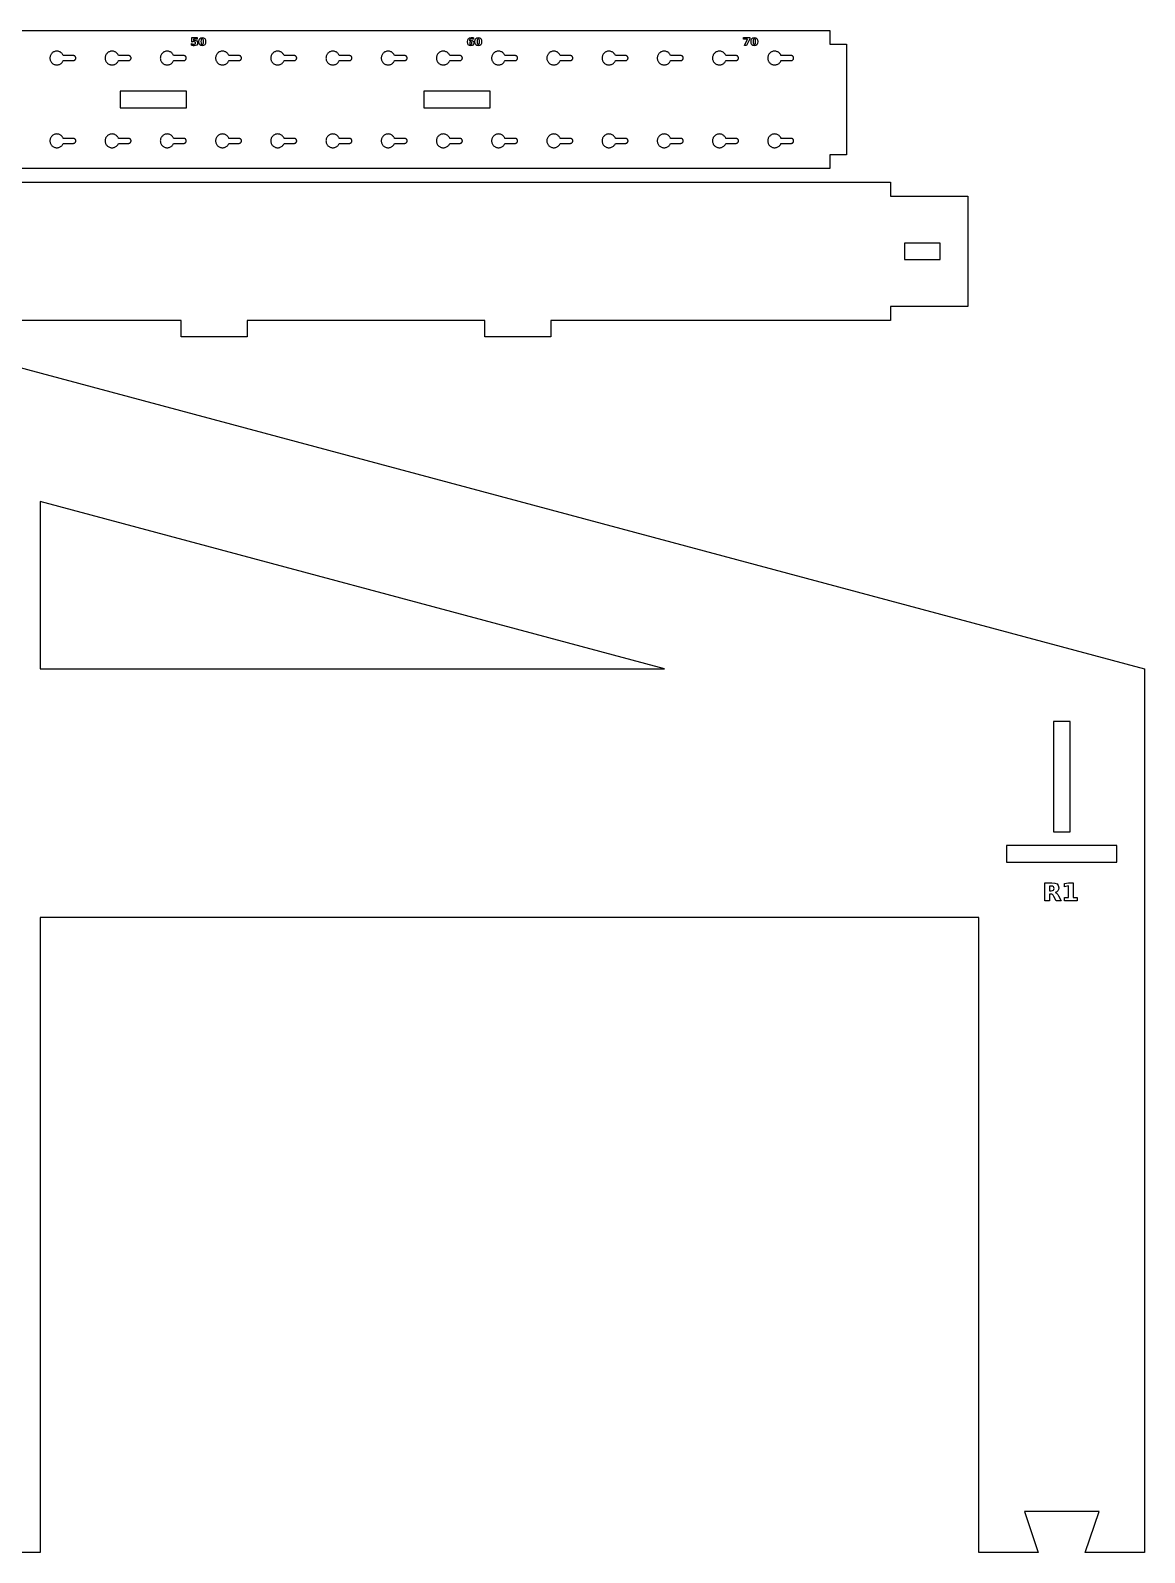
# Model space of a CAD drawing. Header units: millimetres. Extents: x 12 to 872, y 12 to 564.
# Drawn here: x 469 to 872, y 12 to 564 of the extents above; entities that cross this region are included whole.
import ezdxf

# ---------------------------------------------------------------- set-up
doc = ezdxf.new("R2010")
doc.units = ezdxf.units.MM
doc.layers.add('CUT', color=1, linetype='Continuous')
doc.layers.add('ENGRAVE', color=5, linetype='Continuous')

msp = doc.modelspace()

# ---------------------------------------------------------------- linework, layer by layer
at = {"layer": 'CUT', "color": 1}
for points in [[(12.5, 558.72), (18.5, 558.72), (18.5, 563.72), (758.5, 563.72), (758.5, 558.72), (764.5, 558.72), (764.5, 518.72), (758.5, 518.72), (758.5, 513.72), (18.5, 513.72), (18.5, 518.72), (12.5, 518.72)], [(480.09, 551.79), (480.27, 551.95), (480.43, 552.13), (480.58, 552.33), (480.7, 552.54), (480.81, 552.76), (480.83, 552.82), (484.5, 552.82), (484.59, 552.82), (484.68, 552.84), (484.76, 552.86), (484.84, 552.89), (484.92, 552.92), (485, 552.97), (485.07, 553.02), (485.14, 553.08), (485.2, 553.15), (485.25, 553.22), (485.29, 553.29), (485.33, 553.37), (485.36, 553.46), (485.38, 553.54), (485.4, 553.63), (485.4, 553.72), (485.4, 553.81), (485.38, 553.89), (485.36, 553.98), (485.33, 554.06), (485.29, 554.14), (485.25, 554.22), (485.2, 554.29), (485.14, 554.35), (485.07, 554.41), (485, 554.47), (484.92, 554.51), (484.84, 554.55), (484.76, 554.58), (484.68, 554.6), (484.59, 554.61), (484.5, 554.62), (480.83, 554.62), (480.81, 554.67), (480.7, 554.9), (480.58, 555.11), (480.43, 555.3), (480.27, 555.49), (480.09, 555.65), (479.89, 555.8), (479.68, 555.92), (479.46, 556.03), (479.23, 556.11), (478.99, 556.17), (478.75, 556.21), (478.5, 556.22), (478.25, 556.21), (478.01, 556.17), (477.77, 556.11), (477.54, 556.03), (477.32, 555.92), (477.11, 555.8), (476.91, 555.65), (476.73, 555.49), (476.57, 555.3), (476.42, 555.11), (476.3, 554.9), (476.19, 554.67), (476.11, 554.44), (476.05, 554.21), (476.01, 553.96), (476, 553.72), (476.01, 553.47), (476.05, 553.23), (476.11, 552.99), (476.19, 552.76), (476.3, 552.54), (476.42, 552.33), (476.57, 552.13), (476.73, 551.95), (476.91, 551.79), (477.11, 551.64), (477.32, 551.51), (477.54, 551.41), (477.77, 551.33), (478.01, 551.27), (478.25, 551.23), (478.5, 551.22), (478.75, 551.23), (478.99, 551.27), (479.23, 551.33), (479.46, 551.41), (479.68, 551.51), (479.89, 551.64)], [(500.09, 551.79), (500.27, 551.95), (500.43, 552.13), (500.58, 552.33), (500.7, 552.54), (500.81, 552.76), (500.83, 552.82), (504.5, 552.82), (504.59, 552.82), (504.68, 552.84), (504.76, 552.86), (504.84, 552.89), (504.92, 552.92), (505, 552.97), (505.07, 553.02), (505.14, 553.08), (505.2, 553.15), (505.25, 553.22), (505.29, 553.29), (505.33, 553.37), (505.36, 553.46), (505.38, 553.54), (505.4, 553.63), (505.4, 553.72), (505.4, 553.81), (505.38, 553.89), (505.36, 553.98), (505.33, 554.06), (505.29, 554.14), (505.25, 554.22), (505.2, 554.29), (505.14, 554.35), (505.07, 554.41), (505, 554.47), (504.92, 554.51), (504.84, 554.55), (504.76, 554.58), (504.68, 554.6), (504.59, 554.61), (504.5, 554.62), (500.83, 554.62), (500.81, 554.67), (500.7, 554.9), (500.58, 555.11), (500.43, 555.3), (500.27, 555.49), (500.09, 555.65), (499.89, 555.8), (499.68, 555.92), (499.46, 556.03), (499.23, 556.11), (498.99, 556.17), (498.75, 556.21), (498.5, 556.22), (498.25, 556.21), (498.01, 556.17), (497.77, 556.11), (497.54, 556.03), (497.32, 555.92), (497.11, 555.8), (496.91, 555.65), (496.73, 555.49), (496.57, 555.3), (496.42, 555.11), (496.3, 554.9), (496.19, 554.67), (496.11, 554.44), (496.05, 554.21), (496.01, 553.96), (496, 553.72), (496.01, 553.47), (496.05, 553.23), (496.11, 552.99), (496.19, 552.76), (496.3, 552.54), (496.42, 552.33), (496.57, 552.13), (496.73, 551.95), (496.91, 551.79), (497.11, 551.64), (497.32, 551.51), (497.54, 551.41), (497.77, 551.33), (498.01, 551.27), (498.25, 551.23), (498.5, 551.22), (498.75, 551.23), (498.99, 551.27), (499.23, 551.33), (499.46, 551.41), (499.68, 551.51), (499.89, 551.64)], [(519.89, 551.64), (520.09, 551.79), (520.27, 551.95), (520.43, 552.13), (520.58, 552.33), (520.7, 552.54), (520.81, 552.76), (520.83, 552.82), (524.5, 552.82), (524.59, 552.82), (524.68, 552.84), (524.76, 552.86), (524.84, 552.89), (524.92, 552.92), (525, 552.97), (525.07, 553.02), (525.14, 553.08), (525.2, 553.15), (525.25, 553.22), (525.29, 553.29), (525.33, 553.37), (525.36, 553.46), (525.38, 553.54), (525.4, 553.63), (525.4, 553.72), (525.4, 553.81), (525.38, 553.89), (525.36, 553.98), (525.33, 554.06), (525.29, 554.14), (525.25, 554.22), (525.2, 554.29), (525.14, 554.35), (525.07, 554.41), (525, 554.47), (524.92, 554.51), (524.84, 554.55), (524.76, 554.58), (524.68, 554.6), (524.59, 554.61), (524.5, 554.62), (520.83, 554.62), (520.81, 554.67), (520.7, 554.9), (520.58, 555.11), (520.43, 555.3), (520.27, 555.49), (520.09, 555.65), (519.89, 555.8), (519.68, 555.92), (519.46, 556.03), (519.23, 556.11), (518.99, 556.17), (518.75, 556.21), (518.5, 556.22), (518.25, 556.21), (518.01, 556.17), (517.77, 556.11), (517.54, 556.03), (517.32, 555.92), (517.11, 555.8), (516.91, 555.65), (516.73, 555.49), (516.57, 555.3), (516.42, 555.11), (516.3, 554.9), (516.19, 554.67), (516.11, 554.44), (516.05, 554.21), (516.01, 553.96), (516, 553.72), (516.01, 553.47), (516.05, 553.23), (516.11, 552.99), (516.19, 552.76), (516.3, 552.54), (516.42, 552.33), (516.57, 552.13), (516.73, 551.95), (516.91, 551.79), (517.11, 551.64), (517.32, 551.51), (517.54, 551.41), (517.77, 551.33), (518.01, 551.27), (518.25, 551.23), (518.5, 551.22), (518.75, 551.23), (518.99, 551.27), (519.23, 551.33), (519.46, 551.41), (519.68, 551.51)], [(540.09, 551.79), (540.27, 551.95), (540.43, 552.13), (540.58, 552.33), (540.7, 552.54), (540.81, 552.76), (540.83, 552.82), (544.5, 552.82), (544.59, 552.82), (544.68, 552.84), (544.76, 552.86), (544.84, 552.89), (544.92, 552.92), (545, 552.97), (545.07, 553.02), (545.14, 553.08), (545.2, 553.15), (545.25, 553.22), (545.29, 553.29), (545.33, 553.37), (545.36, 553.46), (545.38, 553.54), (545.4, 553.63), (545.4, 553.72), (545.4, 553.81), (545.38, 553.89), (545.36, 553.98), (545.33, 554.06), (545.29, 554.14), (545.25, 554.22), (545.2, 554.29), (545.14, 554.35), (545.07, 554.41), (545, 554.47), (544.92, 554.51), (544.84, 554.55), (544.76, 554.58), (544.68, 554.6), (544.59, 554.61), (544.5, 554.62), (540.83, 554.62), (540.81, 554.67), (540.7, 554.9), (540.58, 555.11), (540.43, 555.3), (540.27, 555.49), (540.09, 555.65), (539.89, 555.8), (539.68, 555.92), (539.46, 556.03), (539.23, 556.11), (538.99, 556.17), (538.75, 556.21), (538.5, 556.22), (538.25, 556.21), (538.01, 556.17), (537.77, 556.11), (537.54, 556.03), (537.32, 555.92), (537.11, 555.8), (536.91, 555.65), (536.73, 555.49), (536.57, 555.3), (536.42, 555.11), (536.3, 554.9), (536.19, 554.67), (536.11, 554.44), (536.05, 554.21), (536.01, 553.96), (536, 553.72), (536.01, 553.47), (536.05, 553.23), (536.11, 552.99), (536.19, 552.76), (536.3, 552.54), (536.42, 552.33), (536.57, 552.13), (536.73, 551.95), (536.91, 551.79), (537.11, 551.64), (537.32, 551.51), (537.54, 551.41), (537.77, 551.33), (538.01, 551.27), (538.25, 551.23), (538.5, 551.22), (538.75, 551.23), (538.99, 551.27), (539.23, 551.33), (539.46, 551.41), (539.68, 551.51), (539.89, 551.64)], [(560.09, 551.79), (560.27, 551.95), (560.43, 552.13), (560.58, 552.33), (560.7, 552.54), (560.81, 552.76), (560.83, 552.82), (564.5, 552.82), (564.59, 552.82), (564.68, 552.84), (564.76, 552.86), (564.84, 552.89), (564.92, 552.92), (565, 552.97), (565.07, 553.02), (565.14, 553.08), (565.2, 553.15), (565.25, 553.22), (565.29, 553.29), (565.33, 553.37), (565.36, 553.46), (565.38, 553.54), (565.4, 553.63), (565.4, 553.72), (565.4, 553.81), (565.38, 553.89), (565.36, 553.98), (565.33, 554.06), (565.29, 554.14), (565.25, 554.22), (565.2, 554.29), (565.14, 554.35), (565.07, 554.41), (565, 554.47), (564.92, 554.51), (564.84, 554.55), (564.76, 554.58), (564.68, 554.6), (564.59, 554.61), (564.5, 554.62), (560.83, 554.62), (560.81, 554.67), (560.7, 554.9), (560.58, 555.11), (560.43, 555.3), (560.27, 555.49), (560.09, 555.65), (559.89, 555.8), (559.68, 555.92), (559.46, 556.03), (559.23, 556.11), (558.99, 556.17), (558.75, 556.21), (558.5, 556.22), (558.25, 556.21), (558.01, 556.17), (557.77, 556.11), (557.54, 556.03), (557.32, 555.92), (557.11, 555.8), (556.91, 555.65), (556.73, 555.49), (556.57, 555.3), (556.42, 555.11), (556.3, 554.9), (556.19, 554.67), (556.11, 554.44), (556.05, 554.21), (556.01, 553.96), (556, 553.72), (556.01, 553.47), (556.05, 553.23), (556.11, 552.99), (556.19, 552.76), (556.3, 552.54), (556.42, 552.33), (556.57, 552.13), (556.73, 551.95), (556.91, 551.79), (557.11, 551.64), (557.32, 551.51), (557.54, 551.41), (557.77, 551.33), (558.01, 551.27), (558.25, 551.23), (558.5, 551.22), (558.75, 551.23), (558.99, 551.27), (559.23, 551.33), (559.46, 551.41), (559.68, 551.51), (559.89, 551.64)], [(579.89, 551.64), (580.09, 551.79), (580.27, 551.95), (580.43, 552.13), (580.58, 552.33), (580.7, 552.54), (580.81, 552.76), (580.83, 552.82), (584.5, 552.82), (584.59, 552.82), (584.68, 552.84), (584.76, 552.86), (584.84, 552.89), (584.92, 552.92), (585, 552.97), (585.07, 553.02), (585.14, 553.08), (585.2, 553.15), (585.25, 553.22), (585.29, 553.29), (585.33, 553.37), (585.36, 553.46), (585.38, 553.54), (585.4, 553.63), (585.4, 553.72), (585.4, 553.81), (585.38, 553.89), (585.36, 553.98), (585.33, 554.06), (585.29, 554.14), (585.25, 554.22), (585.2, 554.29), (585.14, 554.35), (585.07, 554.41), (585, 554.47), (584.92, 554.51), (584.84, 554.55), (584.76, 554.58), (584.68, 554.6), (584.59, 554.61), (584.5, 554.62), (580.83, 554.62), (580.81, 554.67), (580.7, 554.9), (580.58, 555.11), (580.43, 555.3), (580.27, 555.49), (580.09, 555.65), (579.89, 555.8), (579.68, 555.92), (579.46, 556.03), (579.23, 556.11), (578.99, 556.17), (578.75, 556.21), (578.5, 556.22), (578.25, 556.21), (578.01, 556.17), (577.77, 556.11), (577.54, 556.03), (577.32, 555.92), (577.11, 555.8), (576.91, 555.65), (576.73, 555.49), (576.57, 555.3), (576.42, 555.11), (576.3, 554.9), (576.19, 554.67), (576.11, 554.44), (576.05, 554.21), (576.01, 553.96), (576, 553.72), (576.01, 553.47), (576.05, 553.23), (576.11, 552.99), (576.19, 552.76), (576.3, 552.54), (576.42, 552.33), (576.57, 552.13), (576.73, 551.95), (576.91, 551.79), (577.11, 551.64), (577.32, 551.51), (577.54, 551.41), (577.77, 551.33), (578.01, 551.27), (578.25, 551.23), (578.5, 551.22), (578.75, 551.23), (578.99, 551.27), (579.23, 551.33), (579.46, 551.41), (579.68, 551.51)], [(600.09, 551.79), (600.27, 551.95), (600.43, 552.13), (600.58, 552.33), (600.7, 552.54), (600.81, 552.76), (600.83, 552.82), (604.5, 552.82), (604.59, 552.82), (604.68, 552.84), (604.76, 552.86), (604.84, 552.89), (604.92, 552.92), (605, 552.97), (605.07, 553.02), (605.14, 553.08), (605.2, 553.15), (605.25, 553.22), (605.29, 553.29), (605.33, 553.37), (605.36, 553.46), (605.38, 553.54), (605.4, 553.63), (605.4, 553.72), (605.4, 553.81), (605.38, 553.89), (605.36, 553.98), (605.33, 554.06), (605.29, 554.14), (605.25, 554.22), (605.2, 554.29), (605.14, 554.35), (605.07, 554.41), (605, 554.47), (604.92, 554.51), (604.84, 554.55), (604.76, 554.58), (604.68, 554.6), (604.59, 554.61), (604.5, 554.62), (600.83, 554.62), (600.81, 554.67), (600.7, 554.9), (600.58, 555.11), (600.43, 555.3), (600.27, 555.49), (600.09, 555.65), (599.89, 555.8), (599.68, 555.92), (599.46, 556.03), (599.23, 556.11), (598.99, 556.17), (598.75, 556.21), (598.5, 556.22), (598.25, 556.21), (598.01, 556.17), (597.77, 556.11), (597.54, 556.03), (597.32, 555.92), (597.11, 555.8), (596.91, 555.65), (596.73, 555.49), (596.57, 555.3), (596.42, 555.11), (596.3, 554.9), (596.19, 554.67), (596.11, 554.44), (596.05, 554.21), (596.01, 553.96), (596, 553.72), (596.01, 553.47), (596.05, 553.23), (596.11, 552.99), (596.19, 552.76), (596.3, 552.54), (596.42, 552.33), (596.57, 552.13), (596.73, 551.95), (596.91, 551.79), (597.11, 551.64), (597.32, 551.51), (597.54, 551.41), (597.77, 551.33), (598.01, 551.27), (598.25, 551.23), (598.5, 551.22), (598.75, 551.23), (598.99, 551.27), (599.23, 551.33), (599.46, 551.41), (599.68, 551.51), (599.89, 551.64)], [(619.89, 551.64), (620.09, 551.79), (620.27, 551.95), (620.43, 552.13), (620.58, 552.33), (620.7, 552.54), (620.81, 552.76), (620.83, 552.82), (624.5, 552.82), (624.59, 552.82), (624.68, 552.84), (624.76, 552.86), (624.84, 552.89), (624.92, 552.92), (625, 552.97), (625.07, 553.02), (625.14, 553.08), (625.2, 553.15), (625.25, 553.22), (625.29, 553.29), (625.33, 553.37), (625.36, 553.46), (625.38, 553.54), (625.4, 553.63), (625.4, 553.72), (625.4, 553.81), (625.38, 553.89), (625.36, 553.98), (625.33, 554.06), (625.29, 554.14), (625.25, 554.22), (625.2, 554.29), (625.14, 554.35), (625.07, 554.41), (625, 554.47), (624.92, 554.51), (624.84, 554.55), (624.76, 554.58), (624.68, 554.6), (624.59, 554.61), (624.5, 554.62), (620.83, 554.62), (620.81, 554.67), (620.7, 554.9), (620.58, 555.11), (620.43, 555.3), (620.27, 555.49), (620.09, 555.65), (619.89, 555.8), (619.68, 555.92), (619.46, 556.03), (619.23, 556.11), (618.99, 556.17), (618.75, 556.21), (618.5, 556.22), (618.25, 556.21), (618.01, 556.17), (617.77, 556.11), (617.54, 556.03), (617.32, 555.92), (617.11, 555.8), (616.91, 555.65), (616.73, 555.49), (616.57, 555.3), (616.42, 555.11), (616.3, 554.9), (616.19, 554.67), (616.11, 554.44), (616.05, 554.21), (616.01, 553.96), (616, 553.72), (616.01, 553.47), (616.05, 553.23), (616.11, 552.99), (616.19, 552.76), (616.3, 552.54), (616.42, 552.33), (616.57, 552.13), (616.73, 551.95), (616.91, 551.79), (617.11, 551.64), (617.32, 551.51), (617.54, 551.41), (617.77, 551.33), (618.01, 551.27), (618.25, 551.23), (618.5, 551.22), (618.75, 551.23), (618.99, 551.27), (619.23, 551.33), (619.46, 551.41), (619.68, 551.51)], [(639.89, 551.64), (640.09, 551.79), (640.27, 551.95), (640.43, 552.13), (640.58, 552.33), (640.7, 552.54), (640.81, 552.76), (640.83, 552.82), (644.5, 552.82), (644.59, 552.82), (644.68, 552.84), (644.76, 552.86), (644.84, 552.89), (644.92, 552.92), (645, 552.97), (645.07, 553.02), (645.14, 553.08), (645.2, 553.15), (645.25, 553.22), (645.29, 553.29), (645.33, 553.37), (645.36, 553.46), (645.38, 553.54), (645.4, 553.63), (645.4, 553.72), (645.4, 553.81), (645.38, 553.89), (645.36, 553.98), (645.33, 554.06), (645.29, 554.14), (645.25, 554.22), (645.2, 554.29), (645.14, 554.35), (645.07, 554.41), (645, 554.47), (644.92, 554.51), (644.84, 554.55), (644.76, 554.58), (644.68, 554.6), (644.59, 554.61), (644.5, 554.62), (640.83, 554.62), (640.81, 554.67), (640.7, 554.9), (640.58, 555.11), (640.43, 555.3), (640.27, 555.49), (640.09, 555.65), (639.89, 555.8), (639.68, 555.92), (639.46, 556.03), (639.23, 556.11), (638.99, 556.17), (638.75, 556.21), (638.5, 556.22), (638.25, 556.21), (638.01, 556.17), (637.77, 556.11), (637.54, 556.03), (637.32, 555.92), (637.11, 555.8), (636.91, 555.65), (636.73, 555.49), (636.57, 555.3), (636.42, 555.11), (636.3, 554.9), (636.19, 554.67), (636.11, 554.44), (636.05, 554.21), (636.01, 553.96), (636, 553.72), (636.01, 553.47), (636.05, 553.23), (636.11, 552.99), (636.19, 552.76), (636.3, 552.54), (636.42, 552.33), (636.57, 552.13), (636.73, 551.95), (636.91, 551.79), (637.11, 551.64), (637.32, 551.51), (637.54, 551.41), (637.77, 551.33), (638.01, 551.27), (638.25, 551.23), (638.5, 551.22), (638.75, 551.23), (638.99, 551.27), (639.23, 551.33), (639.46, 551.41), (639.68, 551.51)], [(660.09, 551.79), (660.27, 551.95), (660.43, 552.13), (660.58, 552.33), (660.7, 552.54), (660.81, 552.76), (660.83, 552.82), (664.5, 552.82), (664.59, 552.82), (664.68, 552.84), (664.76, 552.86), (664.84, 552.89), (664.92, 552.92), (665, 552.97), (665.07, 553.02), (665.14, 553.08), (665.2, 553.15), (665.25, 553.22), (665.29, 553.29), (665.33, 553.37), (665.36, 553.46), (665.38, 553.54), (665.4, 553.63), (665.4, 553.72), (665.4, 553.81), (665.38, 553.89), (665.36, 553.98), (665.33, 554.06), (665.29, 554.14), (665.25, 554.22), (665.2, 554.29), (665.14, 554.35), (665.07, 554.41), (665, 554.47), (664.92, 554.51), (664.84, 554.55), (664.76, 554.58), (664.68, 554.6), (664.59, 554.61), (664.5, 554.62), (660.83, 554.62), (660.81, 554.67), (660.7, 554.9), (660.58, 555.11), (660.43, 555.3), (660.27, 555.49), (660.09, 555.65), (659.89, 555.8), (659.68, 555.92), (659.46, 556.03), (659.23, 556.11), (658.99, 556.17), (658.75, 556.21), (658.5, 556.22), (658.25, 556.21), (658.01, 556.17), (657.77, 556.11), (657.54, 556.03), (657.32, 555.92), (657.11, 555.8), (656.91, 555.65), (656.73, 555.49), (656.57, 555.3), (656.42, 555.11), (656.3, 554.9), (656.19, 554.67), (656.11, 554.44), (656.05, 554.21), (656.01, 553.96), (656, 553.72), (656.01, 553.47), (656.05, 553.23), (656.11, 552.99), (656.19, 552.76), (656.3, 552.54), (656.42, 552.33), (656.57, 552.13), (656.73, 551.95), (656.91, 551.79), (657.11, 551.64), (657.32, 551.51), (657.54, 551.41), (657.77, 551.33), (658.01, 551.27), (658.25, 551.23), (658.5, 551.22), (658.75, 551.23), (658.99, 551.27), (659.23, 551.33), (659.46, 551.41), (659.68, 551.51), (659.89, 551.64)], [(680.09, 551.79), (680.27, 551.95), (680.43, 552.13), (680.58, 552.33), (680.7, 552.54), (680.81, 552.76), (680.83, 552.82), (684.5, 552.82), (684.59, 552.82), (684.68, 552.84), (684.76, 552.86), (684.84, 552.89), (684.92, 552.92), (685, 552.97), (685.07, 553.02), (685.14, 553.08), (685.2, 553.15), (685.25, 553.22), (685.29, 553.29), (685.33, 553.37), (685.36, 553.46), (685.38, 553.54), (685.4, 553.63), (685.4, 553.72), (685.4, 553.81), (685.38, 553.89), (685.36, 553.98), (685.33, 554.06), (685.29, 554.14), (685.25, 554.22), (685.2, 554.29), (685.14, 554.35), (685.07, 554.41), (685, 554.47), (684.92, 554.51), (684.84, 554.55), (684.76, 554.58), (684.68, 554.6), (684.59, 554.61), (684.5, 554.62), (680.83, 554.62), (680.81, 554.67), (680.7, 554.9), (680.58, 555.11), (680.43, 555.3), (680.27, 555.49), (680.09, 555.65), (679.89, 555.8), (679.68, 555.92), (679.46, 556.03), (679.23, 556.11), (678.99, 556.17), (678.75, 556.21), (678.5, 556.22), (678.25, 556.21), (678.01, 556.17), (677.77, 556.11), (677.54, 556.03), (677.32, 555.92), (677.11, 555.8), (676.91, 555.65), (676.73, 555.49), (676.57, 555.3), (676.42, 555.11), (676.3, 554.9), (676.19, 554.67), (676.11, 554.44), (676.05, 554.21), (676.01, 553.96), (676, 553.72), (676.01, 553.47), (676.05, 553.23), (676.11, 552.99), (676.19, 552.76), (676.3, 552.54), (676.42, 552.33), (676.57, 552.13), (676.73, 551.95), (676.91, 551.79), (677.11, 551.64), (677.32, 551.51), (677.54, 551.41), (677.77, 551.33), (678.01, 551.27), (678.25, 551.23), (678.5, 551.22), (678.75, 551.23), (678.99, 551.27), (679.23, 551.33), (679.46, 551.41), (679.68, 551.51), (679.89, 551.64)], [(699.89, 551.64), (700.09, 551.79), (700.27, 551.95), (700.43, 552.13), (700.58, 552.33), (700.7, 552.54), (700.81, 552.76), (700.83, 552.82), (704.5, 552.82), (704.59, 552.82), (704.68, 552.84), (704.76, 552.86), (704.84, 552.89), (704.92, 552.92), (705, 552.97), (705.07, 553.02), (705.14, 553.08), (705.2, 553.15), (705.25, 553.22), (705.29, 553.29), (705.33, 553.37), (705.36, 553.46), (705.38, 553.54), (705.4, 553.63), (705.4, 553.72), (705.4, 553.81), (705.38, 553.89), (705.36, 553.98), (705.33, 554.06), (705.29, 554.14), (705.25, 554.22), (705.2, 554.29), (705.14, 554.35), (705.07, 554.41), (705, 554.47), (704.92, 554.51), (704.84, 554.55), (704.76, 554.58), (704.68, 554.6), (704.59, 554.61), (704.5, 554.62), (700.83, 554.62), (700.81, 554.67), (700.7, 554.9), (700.58, 555.11), (700.43, 555.3), (700.27, 555.49), (700.09, 555.65), (699.89, 555.8), (699.68, 555.92), (699.46, 556.03), (699.23, 556.11), (698.99, 556.17), (698.75, 556.21), (698.5, 556.22), (698.25, 556.21), (698.01, 556.17), (697.77, 556.11), (697.54, 556.03), (697.32, 555.92), (697.11, 555.8), (696.91, 555.65), (696.73, 555.49), (696.57, 555.3), (696.42, 555.11), (696.3, 554.9), (696.19, 554.67), (696.11, 554.44), (696.05, 554.21), (696.01, 553.96), (696, 553.72), (696.01, 553.47), (696.05, 553.23), (696.11, 552.99), (696.19, 552.76), (696.3, 552.54), (696.42, 552.33), (696.57, 552.13), (696.73, 551.95), (696.91, 551.79), (697.11, 551.64), (697.32, 551.51), (697.54, 551.41), (697.77, 551.33), (698.01, 551.27), (698.25, 551.23), (698.5, 551.22), (698.75, 551.23), (698.99, 551.27), (699.23, 551.33), (699.46, 551.41), (699.68, 551.51)], [(720.09, 551.79), (720.27, 551.95), (720.43, 552.13), (720.58, 552.33), (720.7, 552.54), (720.81, 552.76), (720.83, 552.82), (724.5, 552.82), (724.59, 552.82), (724.68, 552.84), (724.76, 552.86), (724.84, 552.89), (724.92, 552.92), (725, 552.97), (725.07, 553.02), (725.14, 553.08), (725.2, 553.15), (725.25, 553.22), (725.29, 553.29), (725.33, 553.37), (725.36, 553.46), (725.38, 553.54), (725.4, 553.63), (725.4, 553.72), (725.4, 553.81), (725.38, 553.89), (725.36, 553.98), (725.33, 554.06), (725.29, 554.14), (725.25, 554.22), (725.2, 554.29), (725.14, 554.35), (725.07, 554.41), (725, 554.47), (724.92, 554.51), (724.84, 554.55), (724.76, 554.58), (724.68, 554.6), (724.59, 554.61), (724.5, 554.62), (720.83, 554.62), (720.81, 554.67), (720.7, 554.9), (720.58, 555.11), (720.43, 555.3), (720.27, 555.49), (720.09, 555.65), (719.89, 555.8), (719.68, 555.92), (719.46, 556.03), (719.23, 556.11), (718.99, 556.17), (718.75, 556.21), (718.5, 556.22), (718.25, 556.21), (718.01, 556.17), (717.77, 556.11), (717.54, 556.03), (717.32, 555.92), (717.11, 555.8), (716.91, 555.65), (716.73, 555.49), (716.57, 555.3), (716.42, 555.11), (716.3, 554.9), (716.19, 554.67), (716.11, 554.44), (716.05, 554.21), (716.01, 553.96), (716, 553.72), (716.01, 553.47), (716.05, 553.23), (716.11, 552.99), (716.19, 552.76), (716.3, 552.54), (716.42, 552.33), (716.57, 552.13), (716.73, 551.95), (716.91, 551.79), (717.11, 551.64), (717.32, 551.51), (717.54, 551.41), (717.77, 551.33), (718.01, 551.27), (718.25, 551.23), (718.5, 551.22), (718.75, 551.23), (718.99, 551.27), (719.23, 551.33), (719.46, 551.41), (719.68, 551.51), (719.89, 551.64)], [(739.89, 551.64), (740.09, 551.79), (740.27, 551.95), (740.43, 552.13), (740.58, 552.33), (740.7, 552.54), (740.81, 552.76), (740.83, 552.82), (744.5, 552.82), (744.59, 552.82), (744.68, 552.84), (744.76, 552.86), (744.84, 552.89), (744.92, 552.92), (745, 552.97), (745.07, 553.02), (745.14, 553.08), (745.2, 553.15), (745.25, 553.22), (745.29, 553.29), (745.33, 553.37), (745.36, 553.46), (745.38, 553.54), (745.4, 553.63), (745.4, 553.72), (745.4, 553.81), (745.38, 553.89), (745.36, 553.98), (745.33, 554.06), (745.29, 554.14), (745.25, 554.22), (745.2, 554.29), (745.14, 554.35), (745.07, 554.41), (745, 554.47), (744.92, 554.51), (744.84, 554.55), (744.76, 554.58), (744.68, 554.6), (744.59, 554.61), (744.5, 554.62), (740.83, 554.62), (740.81, 554.67), (740.7, 554.9), (740.58, 555.11), (740.43, 555.3), (740.27, 555.49), (740.09, 555.65), (739.89, 555.8), (739.68, 555.92), (739.46, 556.03), (739.23, 556.11), (738.99, 556.17), (738.75, 556.21), (738.5, 556.22), (738.25, 556.21), (738.01, 556.17), (737.77, 556.11), (737.54, 556.03), (737.32, 555.92), (737.11, 555.8), (736.91, 555.65), (736.73, 555.49), (736.57, 555.3), (736.42, 555.11), (736.3, 554.9), (736.19, 554.67), (736.11, 554.44), (736.05, 554.21), (736.01, 553.96), (736, 553.72), (736.01, 553.47), (736.05, 553.23), (736.11, 552.99), (736.19, 552.76), (736.3, 552.54), (736.42, 552.33), (736.57, 552.13), (736.73, 551.95), (736.91, 551.79), (737.11, 551.64), (737.32, 551.51), (737.54, 551.41), (737.77, 551.33), (738.01, 551.27), (738.25, 551.23), (738.5, 551.22), (738.75, 551.23), (738.99, 551.27), (739.23, 551.33), (739.46, 551.41), (739.68, 551.51)], [(501.5, 535.72), (525.5, 535.72), (525.5, 541.72), (501.5, 541.72)], [(611.5, 535.72), (635.5, 535.72), (635.5, 541.72), (611.5, 541.72)], [(479.89, 521.64), (480.09, 521.79), (480.27, 521.95), (480.43, 522.13), (480.58, 522.33), (480.7, 522.54), (480.81, 522.76), (480.83, 522.82), (484.5, 522.82), (484.59, 522.82), (484.68, 522.84), (484.76, 522.86), (484.84, 522.89), (484.92, 522.92), (485, 522.97), (485.07, 523.02), (485.14, 523.08), (485.2, 523.15), (485.25, 523.22), (485.29, 523.29), (485.33, 523.37), (485.36, 523.46), (485.38, 523.54), (485.4, 523.63), (485.4, 523.72), (485.4, 523.81), (485.38, 523.89), (485.36, 523.98), (485.33, 524.06), (485.29, 524.14), (485.25, 524.22), (485.2, 524.29), (485.14, 524.35), (485.07, 524.41), (485, 524.47), (484.92, 524.51), (484.84, 524.55), (484.76, 524.58), (484.68, 524.6), (484.59, 524.61), (484.5, 524.62), (480.83, 524.62), (480.81, 524.67), (480.7, 524.9), (480.58, 525.11), (480.43, 525.3), (480.27, 525.49), (480.09, 525.65), (479.89, 525.8), (479.68, 525.92), (479.46, 526.03), (479.23, 526.11), (478.99, 526.17), (478.75, 526.21), (478.5, 526.22), (478.25, 526.21), (478.01, 526.17), (477.77, 526.11), (477.54, 526.03), (477.32, 525.92), (477.11, 525.8), (476.91, 525.65), (476.73, 525.49), (476.57, 525.3), (476.42, 525.11), (476.3, 524.9), (476.19, 524.67), (476.11, 524.44), (476.05, 524.21), (476.01, 523.96), (476, 523.72), (476.01, 523.47), (476.05, 523.23), (476.11, 522.99), (476.19, 522.76), (476.3, 522.54), (476.42, 522.33), (476.57, 522.13), (476.73, 521.95), (476.91, 521.79), (477.11, 521.64), (477.32, 521.51), (477.54, 521.41), (477.77, 521.33), (478.01, 521.27), (478.25, 521.23), (478.5, 521.22), (478.75, 521.23), (478.99, 521.27), (479.23, 521.33), (479.46, 521.41), (479.68, 521.51)], [(500.09, 521.79), (500.27, 521.95), (500.43, 522.13), (500.58, 522.33), (500.7, 522.54), (500.81, 522.76), (500.83, 522.82), (504.5, 522.82), (504.59, 522.82), (504.68, 522.84), (504.76, 522.86), (504.84, 522.89), (504.92, 522.92), (505, 522.97), (505.07, 523.02), (505.14, 523.08), (505.2, 523.15), (505.25, 523.22), (505.29, 523.29), (505.33, 523.37), (505.36, 523.46), (505.38, 523.54), (505.4, 523.63), (505.4, 523.72), (505.4, 523.81), (505.38, 523.89), (505.36, 523.98), (505.33, 524.06), (505.29, 524.14), (505.25, 524.22), (505.2, 524.29), (505.14, 524.35), (505.07, 524.41), (505, 524.47), (504.92, 524.51), (504.84, 524.55), (504.76, 524.58), (504.68, 524.6), (504.59, 524.61), (504.5, 524.62), (500.83, 524.62), (500.81, 524.67), (500.7, 524.9), (500.58, 525.11), (500.43, 525.3), (500.27, 525.49), (500.09, 525.65), (499.89, 525.8), (499.68, 525.92), (499.46, 526.03), (499.23, 526.11), (498.99, 526.17), (498.75, 526.21), (498.5, 526.22), (498.25, 526.21), (498.01, 526.17), (497.77, 526.11), (497.54, 526.03), (497.32, 525.92), (497.11, 525.8), (496.91, 525.65), (496.73, 525.49), (496.57, 525.3), (496.42, 525.11), (496.3, 524.9), (496.19, 524.67), (496.11, 524.44), (496.05, 524.21), (496.01, 523.96), (496, 523.72), (496.01, 523.47), (496.05, 523.23), (496.11, 522.99), (496.19, 522.76), (496.3, 522.54), (496.42, 522.33), (496.57, 522.13), (496.73, 521.95), (496.91, 521.79), (497.11, 521.64), (497.32, 521.51), (497.54, 521.41), (497.77, 521.33), (498.01, 521.27), (498.25, 521.23), (498.5, 521.22), (498.75, 521.23), (498.99, 521.27), (499.23, 521.33), (499.46, 521.41), (499.68, 521.51), (499.89, 521.64)], [(520.09, 521.79), (520.27, 521.95), (520.43, 522.13), (520.58, 522.33), (520.7, 522.54), (520.81, 522.76), (520.83, 522.82), (524.5, 522.82), (524.59, 522.82), (524.68, 522.84), (524.76, 522.86), (524.84, 522.89), (524.92, 522.92), (525, 522.97), (525.07, 523.02), (525.14, 523.08), (525.2, 523.15), (525.25, 523.22), (525.29, 523.29), (525.33, 523.37), (525.36, 523.46), (525.38, 523.54), (525.4, 523.63), (525.4, 523.72), (525.4, 523.81), (525.38, 523.89), (525.36, 523.98), (525.33, 524.06), (525.29, 524.14), (525.25, 524.22), (525.2, 524.29), (525.14, 524.35), (525.07, 524.41), (525, 524.47), (524.92, 524.51), (524.84, 524.55), (524.76, 524.58), (524.68, 524.6), (524.59, 524.61), (524.5, 524.62), (520.83, 524.62), (520.81, 524.67), (520.7, 524.9), (520.58, 525.11), (520.43, 525.3), (520.27, 525.49), (520.09, 525.65), (519.89, 525.8), (519.68, 525.92), (519.46, 526.03), (519.23, 526.11), (518.99, 526.17), (518.75, 526.21), (518.5, 526.22), (518.25, 526.21), (518.01, 526.17), (517.77, 526.11), (517.54, 526.03), (517.32, 525.92), (517.11, 525.8), (516.91, 525.65), (516.73, 525.49), (516.57, 525.3), (516.42, 525.11), (516.3, 524.9), (516.19, 524.67), (516.11, 524.44), (516.05, 524.21), (516.01, 523.96), (516, 523.72), (516.01, 523.47), (516.05, 523.23), (516.11, 522.99), (516.19, 522.76), (516.3, 522.54), (516.42, 522.33), (516.57, 522.13), (516.73, 521.95), (516.91, 521.79), (517.11, 521.64), (517.32, 521.51), (517.54, 521.41), (517.77, 521.33), (518.01, 521.27), (518.25, 521.23), (518.5, 521.22), (518.75, 521.23), (518.99, 521.27), (519.23, 521.33), (519.46, 521.41), (519.68, 521.51), (519.89, 521.64)], [(540.09, 521.79), (540.27, 521.95), (540.43, 522.13), (540.58, 522.33), (540.7, 522.54), (540.81, 522.76), (540.83, 522.82), (544.5, 522.82), (544.59, 522.82), (544.68, 522.84), (544.76, 522.86), (544.84, 522.89), (544.92, 522.92), (545, 522.97), (545.07, 523.02), (545.14, 523.08), (545.2, 523.15), (545.25, 523.22), (545.29, 523.29), (545.33, 523.37), (545.36, 523.46), (545.38, 523.54), (545.4, 523.63), (545.4, 523.72), (545.4, 523.81), (545.38, 523.89), (545.36, 523.98), (545.33, 524.06), (545.29, 524.14), (545.25, 524.22), (545.2, 524.29), (545.14, 524.35), (545.07, 524.41), (545, 524.47), (544.92, 524.51), (544.84, 524.55), (544.76, 524.58), (544.68, 524.6), (544.59, 524.61), (544.5, 524.62), (540.83, 524.62), (540.81, 524.67), (540.7, 524.9), (540.58, 525.11), (540.43, 525.3), (540.27, 525.49), (540.09, 525.65), (539.89, 525.8), (539.68, 525.92), (539.46, 526.03), (539.23, 526.11), (538.99, 526.17), (538.75, 526.21), (538.5, 526.22), (538.25, 526.21), (538.01, 526.17), (537.77, 526.11), (537.54, 526.03), (537.32, 525.92), (537.11, 525.8), (536.91, 525.65), (536.73, 525.49), (536.57, 525.3), (536.42, 525.11), (536.3, 524.9), (536.19, 524.67), (536.11, 524.44), (536.05, 524.21), (536.01, 523.96), (536, 523.72), (536.01, 523.47), (536.05, 523.23), (536.11, 522.99), (536.19, 522.76), (536.3, 522.54), (536.42, 522.33), (536.57, 522.13), (536.73, 521.95), (536.91, 521.79), (537.11, 521.64), (537.32, 521.51), (537.54, 521.41), (537.77, 521.33), (538.01, 521.27), (538.25, 521.23), (538.5, 521.22), (538.75, 521.23), (538.99, 521.27), (539.23, 521.33), (539.46, 521.41), (539.68, 521.51), (539.89, 521.64)], [(559.89, 521.64), (560.09, 521.79), (560.27, 521.95), (560.43, 522.13), (560.58, 522.33), (560.7, 522.54), (560.81, 522.76), (560.83, 522.82), (564.5, 522.82), (564.59, 522.82), (564.68, 522.84), (564.76, 522.86), (564.84, 522.89), (564.92, 522.92), (565, 522.97), (565.07, 523.02), (565.14, 523.08), (565.2, 523.15), (565.25, 523.22), (565.29, 523.29), (565.33, 523.37), (565.36, 523.46), (565.38, 523.54), (565.4, 523.63), (565.4, 523.72), (565.4, 523.81), (565.38, 523.89), (565.36, 523.98), (565.33, 524.06), (565.29, 524.14), (565.25, 524.22), (565.2, 524.29), (565.14, 524.35), (565.07, 524.41), (565, 524.47), (564.92, 524.51), (564.84, 524.55), (564.76, 524.58), (564.68, 524.6), (564.59, 524.61), (564.5, 524.62), (560.83, 524.62), (560.81, 524.67), (560.7, 524.9), (560.58, 525.11), (560.43, 525.3), (560.27, 525.49), (560.09, 525.65), (559.89, 525.8), (559.68, 525.92), (559.46, 526.03), (559.23, 526.11), (558.99, 526.17), (558.75, 526.21), (558.5, 526.22), (558.25, 526.21), (558.01, 526.17), (557.77, 526.11), (557.54, 526.03), (557.32, 525.92), (557.11, 525.8), (556.91, 525.65), (556.73, 525.49), (556.57, 525.3), (556.42, 525.11), (556.3, 524.9), (556.19, 524.67), (556.11, 524.44), (556.05, 524.21), (556.01, 523.96), (556, 523.72), (556.01, 523.47), (556.05, 523.23), (556.11, 522.99), (556.19, 522.76), (556.3, 522.54), (556.42, 522.33), (556.57, 522.13), (556.73, 521.95), (556.91, 521.79), (557.11, 521.64), (557.32, 521.51), (557.54, 521.41), (557.77, 521.33), (558.01, 521.27), (558.25, 521.23), (558.5, 521.22), (558.75, 521.23), (558.99, 521.27), (559.23, 521.33), (559.46, 521.41), (559.68, 521.51)], [(580.09, 521.79), (580.27, 521.95), (580.43, 522.13), (580.58, 522.33), (580.7, 522.54), (580.81, 522.76), (580.83, 522.82), (584.5, 522.82), (584.59, 522.82), (584.68, 522.84), (584.76, 522.86), (584.84, 522.89), (584.92, 522.92), (585, 522.97), (585.07, 523.02), (585.14, 523.08), (585.2, 523.15), (585.25, 523.22), (585.29, 523.29), (585.33, 523.37), (585.36, 523.46), (585.38, 523.54), (585.4, 523.63), (585.4, 523.72), (585.4, 523.81), (585.38, 523.89), (585.36, 523.98), (585.33, 524.06), (585.29, 524.14), (585.25, 524.22), (585.2, 524.29), (585.14, 524.35), (585.07, 524.41), (585, 524.47), (584.92, 524.51), (584.84, 524.55), (584.76, 524.58), (584.68, 524.6), (584.59, 524.61), (584.5, 524.62), (580.83, 524.62), (580.81, 524.67), (580.7, 524.9), (580.58, 525.11), (580.43, 525.3), (580.27, 525.49), (580.09, 525.65), (579.89, 525.8), (579.68, 525.92), (579.46, 526.03), (579.23, 526.11), (578.99, 526.17), (578.75, 526.21), (578.5, 526.22), (578.25, 526.21), (578.01, 526.17), (577.77, 526.11), (577.54, 526.03), (577.32, 525.92), (577.11, 525.8), (576.91, 525.65), (576.73, 525.49), (576.57, 525.3), (576.42, 525.11), (576.3, 524.9), (576.19, 524.67), (576.11, 524.44), (576.05, 524.21), (576.01, 523.96), (576, 523.72), (576.01, 523.47), (576.05, 523.23), (576.11, 522.99), (576.19, 522.76), (576.3, 522.54), (576.42, 522.33), (576.57, 522.13), (576.73, 521.95), (576.91, 521.79), (577.11, 521.64), (577.32, 521.51), (577.54, 521.41), (577.77, 521.33), (578.01, 521.27), (578.25, 521.23), (578.5, 521.22), (578.75, 521.23), (578.99, 521.27), (579.23, 521.33), (579.46, 521.41), (579.68, 521.51), (579.89, 521.64)], [(599.89, 521.64), (600.09, 521.79), (600.27, 521.95), (600.43, 522.13), (600.58, 522.33), (600.7, 522.54), (600.81, 522.76), (600.83, 522.82), (604.5, 522.82), (604.59, 522.82), (604.68, 522.84), (604.76, 522.86), (604.84, 522.89), (604.92, 522.92), (605, 522.97), (605.07, 523.02), (605.14, 523.08), (605.2, 523.15), (605.25, 523.22), (605.29, 523.29), (605.33, 523.37), (605.36, 523.46), (605.38, 523.54), (605.4, 523.63), (605.4, 523.72), (605.4, 523.81), (605.38, 523.89), (605.36, 523.98), (605.33, 524.06), (605.29, 524.14), (605.25, 524.22), (605.2, 524.29), (605.14, 524.35), (605.07, 524.41), (605, 524.47), (604.92, 524.51), (604.84, 524.55), (604.76, 524.58), (604.68, 524.6), (604.59, 524.61), (604.5, 524.62), (600.83, 524.62), (600.81, 524.67), (600.7, 524.9), (600.58, 525.11), (600.43, 525.3), (600.27, 525.49), (600.09, 525.65), (599.89, 525.8), (599.68, 525.92), (599.46, 526.03), (599.23, 526.11), (598.99, 526.17), (598.75, 526.21), (598.5, 526.22), (598.25, 526.21), (598.01, 526.17), (597.77, 526.11), (597.54, 526.03), (597.32, 525.92), (597.11, 525.8), (596.91, 525.65), (596.73, 525.49), (596.57, 525.3), (596.42, 525.11), (596.3, 524.9), (596.19, 524.67), (596.11, 524.44), (596.05, 524.21), (596.01, 523.96), (596, 523.72), (596.01, 523.47), (596.05, 523.23), (596.11, 522.99), (596.19, 522.76), (596.3, 522.54), (596.42, 522.33), (596.57, 522.13), (596.73, 521.95), (596.91, 521.79), (597.11, 521.64), (597.32, 521.51), (597.54, 521.41), (597.77, 521.33), (598.01, 521.27), (598.25, 521.23), (598.5, 521.22), (598.75, 521.23), (598.99, 521.27), (599.23, 521.33), (599.46, 521.41), (599.68, 521.51)], [(620.09, 521.79), (620.27, 521.95), (620.43, 522.13), (620.58, 522.33), (620.7, 522.54), (620.81, 522.76), (620.83, 522.82), (624.5, 522.82), (624.59, 522.82), (624.68, 522.84), (624.76, 522.86), (624.84, 522.89), (624.92, 522.92), (625, 522.97), (625.07, 523.02), (625.14, 523.08), (625.2, 523.15), (625.25, 523.22), (625.29, 523.29), (625.33, 523.37), (625.36, 523.46), (625.38, 523.54), (625.4, 523.63), (625.4, 523.72), (625.4, 523.81), (625.38, 523.89), (625.36, 523.98), (625.33, 524.06), (625.29, 524.14), (625.25, 524.22), (625.2, 524.29), (625.14, 524.35), (625.07, 524.41), (625, 524.47), (624.92, 524.51), (624.84, 524.55), (624.76, 524.58), (624.68, 524.6), (624.59, 524.61), (624.5, 524.62), (620.83, 524.62), (620.81, 524.67), (620.7, 524.9), (620.58, 525.11), (620.43, 525.3), (620.27, 525.49), (620.09, 525.65), (619.89, 525.8), (619.68, 525.92), (619.46, 526.03), (619.23, 526.11), (618.99, 526.17), (618.75, 526.21), (618.5, 526.22), (618.25, 526.21), (618.01, 526.17), (617.77, 526.11), (617.54, 526.03), (617.32, 525.92), (617.11, 525.8), (616.91, 525.65), (616.73, 525.49), (616.57, 525.3), (616.42, 525.11), (616.3, 524.9), (616.19, 524.67), (616.11, 524.44), (616.05, 524.21), (616.01, 523.96), (616, 523.72), (616.01, 523.47), (616.05, 523.23), (616.11, 522.99), (616.19, 522.76), (616.3, 522.54), (616.42, 522.33), (616.57, 522.13), (616.73, 521.95), (616.91, 521.79), (617.11, 521.64), (617.32, 521.51), (617.54, 521.41), (617.77, 521.33), (618.01, 521.27), (618.25, 521.23), (618.5, 521.22), (618.75, 521.23), (618.99, 521.27), (619.23, 521.33), (619.46, 521.41), (619.68, 521.51), (619.89, 521.64)], [(639.89, 521.64), (640.09, 521.79), (640.27, 521.95), (640.43, 522.13), (640.58, 522.33), (640.7, 522.54), (640.81, 522.76), (640.83, 522.82), (644.5, 522.82), (644.59, 522.82), (644.68, 522.84), (644.76, 522.86), (644.84, 522.89), (644.92, 522.92), (645, 522.97), (645.07, 523.02), (645.14, 523.08), (645.2, 523.15), (645.25, 523.22), (645.29, 523.29), (645.33, 523.37), (645.36, 523.46), (645.38, 523.54), (645.4, 523.63), (645.4, 523.72), (645.4, 523.81), (645.38, 523.89), (645.36, 523.98), (645.33, 524.06), (645.29, 524.14), (645.25, 524.22), (645.2, 524.29), (645.14, 524.35), (645.07, 524.41), (645, 524.47), (644.92, 524.51), (644.84, 524.55), (644.76, 524.58), (644.68, 524.6), (644.59, 524.61), (644.5, 524.62), (640.83, 524.62), (640.81, 524.67), (640.7, 524.9), (640.58, 525.11), (640.43, 525.3), (640.27, 525.49), (640.09, 525.65), (639.89, 525.8), (639.68, 525.92), (639.46, 526.03), (639.23, 526.11), (638.99, 526.17), (638.75, 526.21), (638.5, 526.22), (638.25, 526.21), (638.01, 526.17), (637.77, 526.11), (637.54, 526.03), (637.32, 525.92), (637.11, 525.8), (636.91, 525.65), (636.73, 525.49), (636.57, 525.3), (636.42, 525.11), (636.3, 524.9), (636.19, 524.67), (636.11, 524.44), (636.05, 524.21), (636.01, 523.96), (636, 523.72), (636.01, 523.47), (636.05, 523.23), (636.11, 522.99), (636.19, 522.76), (636.3, 522.54), (636.42, 522.33), (636.57, 522.13), (636.73, 521.95), (636.91, 521.79), (637.11, 521.64), (637.32, 521.51), (637.54, 521.41), (637.77, 521.33), (638.01, 521.27), (638.25, 521.23), (638.5, 521.22), (638.75, 521.23), (638.99, 521.27), (639.23, 521.33), (639.46, 521.41), (639.68, 521.51)], [(660.09, 521.79), (660.27, 521.95), (660.43, 522.13), (660.58, 522.33), (660.7, 522.54), (660.81, 522.76), (660.83, 522.82), (664.5, 522.82), (664.59, 522.82), (664.68, 522.84), (664.76, 522.86), (664.84, 522.89), (664.92, 522.92), (665, 522.97), (665.07, 523.02), (665.14, 523.08), (665.2, 523.15), (665.25, 523.22), (665.29, 523.29), (665.33, 523.37), (665.36, 523.46), (665.38, 523.54), (665.4, 523.63), (665.4, 523.72), (665.4, 523.81), (665.38, 523.89), (665.36, 523.98), (665.33, 524.06), (665.29, 524.14), (665.25, 524.22), (665.2, 524.29), (665.14, 524.35), (665.07, 524.41), (665, 524.47), (664.92, 524.51), (664.84, 524.55), (664.76, 524.58), (664.68, 524.6), (664.59, 524.61), (664.5, 524.62), (660.83, 524.62), (660.81, 524.67), (660.7, 524.9), (660.58, 525.11), (660.43, 525.3), (660.27, 525.49), (660.09, 525.65), (659.89, 525.8), (659.68, 525.92), (659.46, 526.03), (659.23, 526.11), (658.99, 526.17), (658.75, 526.21), (658.5, 526.22), (658.25, 526.21), (658.01, 526.17), (657.77, 526.11), (657.54, 526.03), (657.32, 525.92), (657.11, 525.8), (656.91, 525.65), (656.73, 525.49), (656.57, 525.3), (656.42, 525.11), (656.3, 524.9), (656.19, 524.67), (656.11, 524.44), (656.05, 524.21), (656.01, 523.96), (656, 523.72), (656.01, 523.47), (656.05, 523.23), (656.11, 522.99), (656.19, 522.76), (656.3, 522.54), (656.42, 522.33), (656.57, 522.13), (656.73, 521.95), (656.91, 521.79), (657.11, 521.64), (657.32, 521.51), (657.54, 521.41), (657.77, 521.33), (658.01, 521.27), (658.25, 521.23), (658.5, 521.22), (658.75, 521.23), (658.99, 521.27), (659.23, 521.33), (659.46, 521.41), (659.68, 521.51), (659.89, 521.64)], [(680.09, 521.79), (680.27, 521.95), (680.43, 522.13), (680.58, 522.33), (680.7, 522.54), (680.81, 522.76), (680.83, 522.82), (684.5, 522.82), (684.59, 522.82), (684.68, 522.84), (684.76, 522.86), (684.84, 522.89), (684.92, 522.92), (685, 522.97), (685.07, 523.02), (685.14, 523.08), (685.2, 523.15), (685.25, 523.22), (685.29, 523.29), (685.33, 523.37), (685.36, 523.46), (685.38, 523.54), (685.4, 523.63), (685.4, 523.72), (685.4, 523.81), (685.38, 523.89), (685.36, 523.98), (685.33, 524.06), (685.29, 524.14), (685.25, 524.22), (685.2, 524.29), (685.14, 524.35), (685.07, 524.41), (685, 524.47), (684.92, 524.51), (684.84, 524.55), (684.76, 524.58), (684.68, 524.6), (684.59, 524.61), (684.5, 524.62), (680.83, 524.62), (680.81, 524.67), (680.7, 524.9), (680.58, 525.11), (680.43, 525.3), (680.27, 525.49), (680.09, 525.65), (679.89, 525.8), (679.68, 525.92), (679.46, 526.03), (679.23, 526.11), (678.99, 526.17), (678.75, 526.21), (678.5, 526.22), (678.25, 526.21), (678.01, 526.17), (677.77, 526.11), (677.54, 526.03), (677.32, 525.92), (677.11, 525.8), (676.91, 525.65), (676.73, 525.49), (676.57, 525.3), (676.42, 525.11), (676.3, 524.9), (676.19, 524.67), (676.11, 524.44), (676.05, 524.21), (676.01, 523.96), (676, 523.72), (676.01, 523.47), (676.05, 523.23), (676.11, 522.99), (676.19, 522.76), (676.3, 522.54), (676.42, 522.33), (676.57, 522.13), (676.73, 521.95), (676.91, 521.79), (677.11, 521.64), (677.32, 521.51), (677.54, 521.41), (677.77, 521.33), (678.01, 521.27), (678.25, 521.23), (678.5, 521.22), (678.75, 521.23), (678.99, 521.27), (679.23, 521.33), (679.46, 521.41), (679.68, 521.51), (679.89, 521.64)], [(699.89, 521.64), (700.09, 521.79), (700.27, 521.95), (700.43, 522.13), (700.58, 522.33), (700.7, 522.54), (700.81, 522.76), (700.83, 522.82), (704.5, 522.82), (704.59, 522.82), (704.68, 522.84), (704.76, 522.86), (704.84, 522.89), (704.92, 522.92), (705, 522.97), (705.07, 523.02), (705.14, 523.08), (705.2, 523.15), (705.25, 523.22), (705.29, 523.29), (705.33, 523.37), (705.36, 523.46), (705.38, 523.54), (705.4, 523.63), (705.4, 523.72), (705.4, 523.81), (705.38, 523.89), (705.36, 523.98), (705.33, 524.06), (705.29, 524.14), (705.25, 524.22), (705.2, 524.29), (705.14, 524.35), (705.07, 524.41), (705, 524.47), (704.92, 524.51), (704.84, 524.55), (704.76, 524.58), (704.68, 524.6), (704.59, 524.61), (704.5, 524.62), (700.83, 524.62), (700.81, 524.67), (700.7, 524.9), (700.58, 525.11), (700.43, 525.3), (700.27, 525.49), (700.09, 525.65), (699.89, 525.8), (699.68, 525.92), (699.46, 526.03), (699.23, 526.11), (698.99, 526.17), (698.75, 526.21), (698.5, 526.22), (698.25, 526.21), (698.01, 526.17), (697.77, 526.11), (697.54, 526.03), (697.32, 525.92), (697.11, 525.8), (696.91, 525.65), (696.73, 525.49), (696.57, 525.3), (696.42, 525.11), (696.3, 524.9), (696.19, 524.67), (696.11, 524.44), (696.05, 524.21), (696.01, 523.96), (696, 523.72), (696.01, 523.47), (696.05, 523.23), (696.11, 522.99), (696.19, 522.76), (696.3, 522.54), (696.42, 522.33), (696.57, 522.13), (696.73, 521.95), (696.91, 521.79), (697.11, 521.64), (697.32, 521.51), (697.54, 521.41), (697.77, 521.33), (698.01, 521.27), (698.25, 521.23), (698.5, 521.22), (698.75, 521.23), (698.99, 521.27), (699.23, 521.33), (699.46, 521.41), (699.68, 521.51)], [(720.09, 521.79), (720.27, 521.95), (720.43, 522.13), (720.58, 522.33), (720.7, 522.54), (720.81, 522.76), (720.83, 522.82), (724.5, 522.82), (724.59, 522.82), (724.68, 522.84), (724.76, 522.86), (724.84, 522.89), (724.92, 522.92), (725, 522.97), (725.07, 523.02), (725.14, 523.08), (725.2, 523.15), (725.25, 523.22), (725.29, 523.29), (725.33, 523.37), (725.36, 523.46), (725.38, 523.54), (725.4, 523.63), (725.4, 523.72), (725.4, 523.81), (725.38, 523.89), (725.36, 523.98), (725.33, 524.06), (725.29, 524.14), (725.25, 524.22), (725.2, 524.29), (725.14, 524.35), (725.07, 524.41), (725, 524.47), (724.92, 524.51), (724.84, 524.55), (724.76, 524.58), (724.68, 524.6), (724.59, 524.61), (724.5, 524.62), (720.83, 524.62), (720.81, 524.67), (720.7, 524.9), (720.58, 525.11), (720.43, 525.3), (720.27, 525.49), (720.09, 525.65), (719.89, 525.8), (719.68, 525.92), (719.46, 526.03), (719.23, 526.11), (718.99, 526.17), (718.75, 526.21), (718.5, 526.22), (718.25, 526.21), (718.01, 526.17), (717.77, 526.11), (717.54, 526.03), (717.32, 525.92), (717.11, 525.8), (716.91, 525.65), (716.73, 525.49), (716.57, 525.3), (716.42, 525.11), (716.3, 524.9), (716.19, 524.67), (716.11, 524.44), (716.05, 524.21), (716.01, 523.96), (716, 523.72), (716.01, 523.47), (716.05, 523.23), (716.11, 522.99), (716.19, 522.76), (716.3, 522.54), (716.42, 522.33), (716.57, 522.13), (716.73, 521.95), (716.91, 521.79), (717.11, 521.64), (717.32, 521.51), (717.54, 521.41), (717.77, 521.33), (718.01, 521.27), (718.25, 521.23), (718.5, 521.22), (718.75, 521.23), (718.99, 521.27), (719.23, 521.33), (719.46, 521.41), (719.68, 521.51), (719.89, 521.64)], [(739.89, 521.64), (740.09, 521.79), (740.27, 521.95), (740.43, 522.13), (740.58, 522.33), (740.7, 522.54), (740.81, 522.76), (740.83, 522.82), (744.5, 522.82), (744.59, 522.82), (744.68, 522.84), (744.76, 522.86), (744.84, 522.89), (744.92, 522.92), (745, 522.97), (745.07, 523.02), (745.14, 523.08), (745.2, 523.15), (745.25, 523.22), (745.29, 523.29), (745.33, 523.37), (745.36, 523.46), (745.38, 523.54), (745.4, 523.63), (745.4, 523.72), (745.4, 523.81), (745.38, 523.89), (745.36, 523.98), (745.33, 524.06), (745.29, 524.14), (745.25, 524.22), (745.2, 524.29), (745.14, 524.35), (745.07, 524.41), (745, 524.47), (744.92, 524.51), (744.84, 524.55), (744.76, 524.58), (744.68, 524.6), (744.59, 524.61), (744.5, 524.62), (740.83, 524.62), (740.81, 524.67), (740.7, 524.9), (740.58, 525.11), (740.43, 525.3), (740.27, 525.49), (740.09, 525.65), (739.89, 525.8), (739.68, 525.92), (739.46, 526.03), (739.23, 526.11), (738.99, 526.17), (738.75, 526.21), (738.5, 526.22), (738.25, 526.21), (738.01, 526.17), (737.77, 526.11), (737.54, 526.03), (737.32, 525.92), (737.11, 525.8), (736.91, 525.65), (736.73, 525.49), (736.57, 525.3), (736.42, 525.11), (736.3, 524.9), (736.19, 524.67), (736.11, 524.44), (736.05, 524.21), (736.01, 523.96), (736, 523.72), (736.01, 523.47), (736.05, 523.23), (736.11, 522.99), (736.19, 522.76), (736.3, 522.54), (736.42, 522.33), (736.57, 522.13), (736.73, 521.95), (736.91, 521.79), (737.11, 521.64), (737.32, 521.51), (737.54, 521.41), (737.77, 521.33), (738.01, 521.27), (738.25, 521.23), (738.5, 521.22), (738.75, 521.23), (738.99, 521.27), (739.23, 521.33), (739.46, 521.41), (739.68, 521.51)], [(798.5, 480.72), (798.5, 486.72), (785.5, 486.72), (785.5, 480.72)], [(698.63, 332.5), (472.5, 393.09), (472.5, 332.5)], [(845.5, 273.5), (845.5, 313.5), (839.5, 313.5), (839.5, 273.5)], [(862.5, 268.5), (822.5, 268.5), (822.5, 262.5), (862.5, 262.5)]]:
    msp.add_lwpolyline(points, close=True, dxfattribs=at)
for points in [[(40.5, 508.72), (780.5, 508.72), (780.5, 503.72), (808.5, 503.72), (808.5, 463.72), (780.5, 463.72), (780.5, 458.72), (657.5, 458.72), (657.5, 452.72), (633.5, 452.72), (633.5, 458.72), (547.5, 458.72), (547.5, 452.72), (523.5, 452.72), (523.5, 458.72), (437.5, 458.72)], [(442.5, 447.72), (872.5, 332.5), (872.5, 285.91), (872.5, 242.5), (872.5, 12.5), (851.04, 12.5), (856, 27.35), (829, 27.35), (833.96, 12.5), (812.5, 12.5), (812.5, 242.5), (472.5, 242.5), (472.5, 12.5), (451.04, 12.5)]]:
    msp.add_lwpolyline(points, dxfattribs=at)
at = {"layer": 'ENGRAVE', "color": 5}
for points in [[(527.42, 561.13), (529.29, 561.13), (529.29, 560.58), (528.02, 560.58), (528.02, 560.13), (528.11, 560.15), (528.2, 560.17), (528.28, 560.18), (528.38, 560.18), (528.85, 560.11), (529.21, 559.91), (529.43, 559.59), (529.5, 559.17), (529.42, 558.75), (529.18, 558.43), (528.79, 558.23), (528.28, 558.16), (528.04, 558.17), (527.79, 558.21), (527.55, 558.27), (527.31, 558.36), (527.31, 558.95), (527.54, 558.83), (527.76, 558.74), (527.97, 558.69), (528.16, 558.67), (528.41, 558.71), (528.59, 558.81), (528.71, 558.96), (528.75, 559.17), (528.71, 559.38), (528.59, 559.53), (528.41, 559.63), (528.16, 559.67), (528, 559.66), (527.82, 559.62), (527.63, 559.57), (527.42, 559.49)], [(532.38, 559.67), (532.3, 559.03), (532.06, 558.56), (531.68, 558.26), (531.18, 558.16), (530.67, 558.26), (530.29, 558.56), (530.05, 559.03), (529.97, 559.67), (530.05, 560.32), (530.29, 560.79), (530.67, 561.09), (531.18, 561.19), (531.68, 561.09), (532.06, 560.79), (532.3, 560.32)], [(531.62, 559.68), (531.6, 560.15), (531.52, 560.45), (531.38, 560.62), (531.18, 560.67), (530.97, 560.62), (530.83, 560.45), (530.75, 560.15), (530.73, 559.68), (530.75, 559.21), (530.83, 558.9), (530.97, 558.73), (531.18, 558.67), (531.38, 558.73), (531.52, 558.9), (531.6, 559.21)], [(629.38, 561.06), (629.38, 560.52), (629.2, 560.6), (629.03, 560.65), (628.87, 560.68), (628.71, 560.69), (628.41, 560.64), (628.18, 560.5), (628.04, 560.27), (627.97, 559.95), (628.1, 560.03), (628.24, 560.09), (628.4, 560.13), (628.57, 560.14), (628.98, 560.08), (629.29, 559.88), (629.5, 559.58), (629.57, 559.2), (629.49, 558.77), (629.26, 558.44), (628.9, 558.23), (628.44, 558.16), (627.94, 558.26), (627.56, 558.55), (627.33, 559.01), (627.25, 559.63), (627.34, 560.28), (627.61, 560.77), (628.04, 561.08), (628.61, 561.18), (628.81, 561.18), (629, 561.15), (629.19, 561.11)], [(628.45, 559.66), (628.27, 559.63), (628.15, 559.53), (628.08, 559.37), (628.05, 559.15), (628.08, 558.92), (628.15, 558.76), (628.27, 558.67), (628.45, 558.63), (628.62, 558.67), (628.75, 558.76), (628.82, 558.92), (628.84, 559.15), (628.82, 559.37), (628.75, 559.53), (628.62, 559.63)], [(632.38, 559.67), (632.3, 559.03), (632.06, 558.56), (631.68, 558.26), (631.18, 558.16), (630.67, 558.26), (630.29, 558.56), (630.05, 559.03), (629.97, 559.67), (630.05, 560.32), (630.29, 560.79), (630.67, 561.09), (631.18, 561.19), (631.68, 561.09), (632.06, 560.79), (632.3, 560.32)], [(631.62, 559.68), (631.6, 560.15), (631.52, 560.45), (631.38, 560.62), (631.18, 560.67), (630.97, 560.62), (630.83, 560.45), (630.75, 560.15), (630.73, 559.68), (630.75, 559.21), (630.83, 558.9), (630.97, 558.73), (631.18, 558.67), (631.38, 558.73), (631.52, 558.9), (631.6, 559.21)], [(727.27, 561.13), (729.47, 561.13), (729.47, 560.71), (728.33, 558.22), (727.6, 558.22), (728.67, 560.58), (727.27, 560.58)], [(732.38, 559.67), (732.3, 559.03), (732.06, 558.56), (731.68, 558.26), (731.18, 558.16), (730.67, 558.26), (730.29, 558.56), (730.05, 559.03), (729.97, 559.67), (730.05, 560.32), (730.29, 560.79), (730.67, 561.09), (731.18, 561.19), (731.68, 561.09), (732.06, 560.79), (732.3, 560.32)], [(731.62, 559.68), (731.6, 560.15), (731.52, 560.45), (731.38, 560.62), (731.18, 560.67), (730.97, 560.62), (730.83, 560.45), (730.75, 560.15), (730.73, 559.68), (730.75, 559.21), (730.83, 558.9), (730.97, 558.73), (731.18, 558.67), (731.38, 558.73), (731.52, 558.9), (731.6, 559.21)], [(838.02, 250.98), (838.02, 248.5), (836.33, 248.5), (836.33, 255.06), (838.91, 255.06), (840.03, 254.95), (840.81, 254.63), (841.26, 254.06), (841.41, 253.25), (841.34, 252.66), (841.1, 252.18), (840.71, 251.82), (840.15, 251.57), (840.48, 251.44), (840.77, 251.21), (841.05, 250.86), (841.33, 250.36), (842.25, 248.5), (840.45, 248.5), (839.65, 250.13), (839.4, 250.54), (839.16, 250.8), (838.87, 250.94), (838.5, 250.98)], [(838.73, 252.15), (839.19, 252.2), (839.49, 252.35), (839.67, 252.61), (839.72, 253), (839.67, 253.38), (839.49, 253.64), (839.19, 253.79), (838.73, 253.84), (838.02, 253.84), (838.02, 252.15)], [(843.48, 249.67), (844.98, 249.67), (844.98, 253.91), (843.45, 253.59), (843.45, 254.75), (844.97, 255.06), (846.58, 255.06), (846.58, 249.67), (848.07, 249.67), (848.07, 248.5), (843.48, 248.5)]]:
    msp.add_lwpolyline(points, close=True, dxfattribs=at)

doc.saveas('drawing.dxf')
